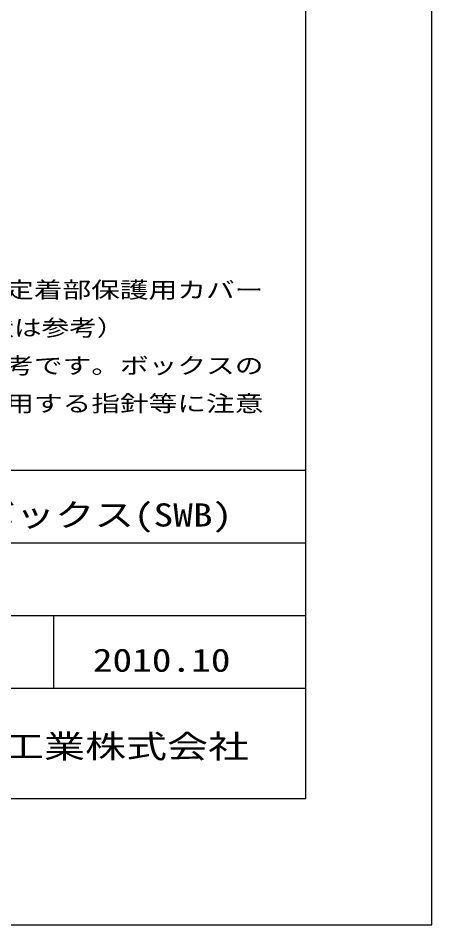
# Model space of a CAD drawing. Units: millimetres at full size; details may follow other scales. Extents: x 0 to 84100, y 0 to 59400.
# Drawn here: x 77540 to 84100, y 0 to 14363 of the extents above; entities that cross this region are included whole.
import ezdxf
from ezdxf.enums import TextEntityAlignment as Align

# ---------------------------------------------------------------- set-up
doc = ezdxf.new("R2010")
doc.units = ezdxf.units.MM
doc.layers.add('D-DOC', color=7, linetype='Continuous')
for name, color, linetype, lineweight in [('D-TTL', 2, 'Continuous', 25), ('D-TTL-FRAM', 2, 'Continuous', 25), ('D-TTL-LINE', 7, 'Continuous', 25), ('D-TTL-TXT', 7, 'Continuous', 25)]:
    doc.layers.add(name, color=color, linetype=linetype, lineweight=lineweight)
doc.styles.add('ＭＳ ゴシック', font='')
doc.styles.get('ＭＳ ゴシック').set_extended_font_data('MS Gothic')

msp = doc.modelspace()

# ---------------------------------------------------------------- linework, layer by layer
at = {"layer": 'D-TTL'}
for points in [[(0, 0), (84100, 0), (84100, 59400), (0, 59400)], [(2000, 2000), (82100, 2000), (82100, 57400), (2000, 57400)]]:
    msp.add_lwpolyline(points, close=True, dxfattribs=at)
at = {"layer": 'D-TTL-FRAM'}
msp.add_line((69600, 7200), (82100, 7200), dxfattribs=at)
at = {"layer": 'D-TTL-LINE'}
for p, q in [((69600, 6050), (82100, 6050)), ((69600, 4900), (82100, 4900)), ((78100, 4900), (78100, 3750)), ((69600, 3750), (82100, 3750))]:
    msp.add_line(p, q, dxfattribs=at)

# ---------------------------------------------------------------- texts
at = {"layer": 'D-DOC', "style": 'ＭＳ ゴシック'}
for s, width, p in [('注）１．頂版隅角部外側にはPC鋼材の定着部保護用カバー', 1.3, (69600, 9853.333)), ('\u3000\u3000\u3000コンクリートが必要です。（形状は参考）', 1.25, (69600, 9253.333)), ('\u3000\u3000２．基礎の形状及び材料規格は参考です。ボックスの', 1.3, (69600, 8653.333)), ('\u3000\u3000\u3000反力や現地の状況を確認し、適用する指針等に注意', 1.3, (69600, 8053.333))]:
    msp.add_text(s, height=256.6, dxfattribs=dict(at, width=width)).set_placement(p, align=Align.BOTTOM_LEFT)
at = {"layer": 'D-TTL-TXT', "style": 'ＭＳ ゴシック'}
for s, width, p in [('スーパーワイドボックス(SWB)', 1.25, (72500, 6200)), ('2010.10', 1.25, (78725, 3900)), ('昭和コンクリート工業株式会社', 1.3, (72100, 2533.333))]:
    msp.add_text(s, height=366.6, dxfattribs=dict(at, width=width)).set_placement(p, align=Align.BOTTOM_LEFT)

doc.saveas('drawing.dxf')
